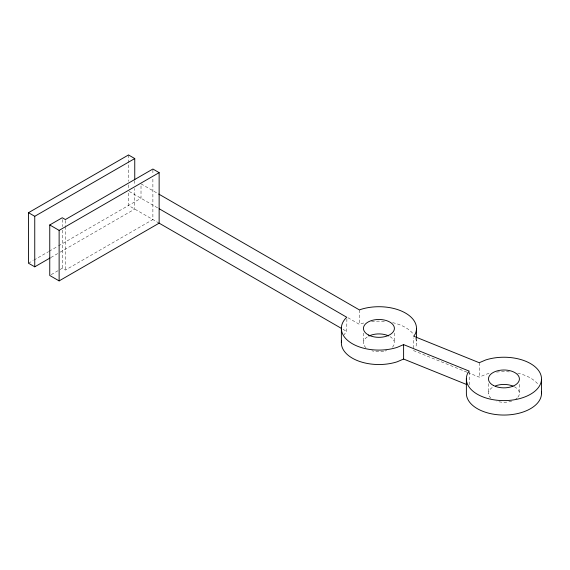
<?xml version="1.0" encoding="UTF-8"?>
<svg xmlns="http://www.w3.org/2000/svg" width="570" height="570" viewBox="0 0 570 570"><rect width="100%" height="100%" fill="white"/><g stroke="black" fill="none" stroke-linecap="round" stroke-linejoin="round"><path stroke-width="0.43" stroke-dasharray="2.85 2.14" d="M346.881 318.815L346.717 331.676A37.57 21.689 0 0 0 343.995 334.854M28.5 263.219L33.117 260.554M33.887 260.105L48.5 251.669M49.269 251.22L57.734 246.34M58.503 245.891L141.011 198.26L141.011 183.825L157.933 193.593M50.908 257.498L59.365 252.61M60.135 252.168L134.755 209.083L134.755 188.492M51.222 274.633L59.308 269.966M60.05 269.539L62.251 268.27L65.379 270.073L152.888 219.55L152.888 177.833M347.942 317.732L359.485 324.394L360.703 323.874A37.57 21.689 0 0 1 365.57 322.563M467.778 372.516L479.256 377.155L485.711 374.39A37.57 21.689 0 0 1 490.578 373.086M466.958 372.182L413.663 350.643L413.663 337.91M129.205 191.442L159.137 208.727M159.137 223.162L128.507 205.478L128.507 191.891M343.033 329.332L346.881 331.555M519.384 384.415L519.384 392.901M488.49 383.624L488.49 393.813M479.256 362.719L479.256 377.155M469.203 371.968L469.203 384.7M416.492 338.117L416.492 343.211M394.376 333.044L394.376 342.385M363.475 333.101L363.475 343.29M359.485 309.959L359.485 324.394M152.888 169.91L152.888 174.306M134.755 180.569L134.755 184.965M128.507 154.954L128.507 181.36M128.507 184.88L128.507 188.399M65.379 220.433L65.379 225.756M65.379 226.639L65.379 270.073M62.251 219.521L62.251 226.611M62.251 230.152L62.251 268.27M415.687 338.366A37.57 21.689 0 0 1 415.402 348.028M371.562 321.565A37.57 21.689 0 0 1 385.797 321.516M392.652 322.649A37.57 21.689 0 0 1 413.407 334.219M390.022 336.613A15.468 8.928 0 0 1 391.661 347.907M386.645 350.579A15.468 8.928 0 0 1 385.199 350.999M383.688 351.334A15.468 8.928 0 0 1 371.882 350.792M365.94 347.693A15.468 8.928 0 0 1 367.443 336.856M514.304 386.731A15.468 8.928 0 0 1 517.71 397.425M517.225 397.931A15.468 8.928 0 0 1 515.415 399.342M511.661 401.102A15.468 8.928 0 0 1 496.897 401.309M490.955 398.216A15.468 8.928 0 0 1 492.459 387.372M496.57 372.089A37.57 21.689 0 0 1 510.805 372.032M517.66 373.165A37.57 21.689 0 0 1 538.415 384.743"/><path stroke-width="0.85" d="M50.139 257.939L34.749 266.824L28.5 263.219L28.5 212.695L128.507 154.954L134.755 158.56L134.755 179.685M28.5 212.695L34.749 216.301L134.755 158.56M159.137 223.162L59.13 280.896L49.754 275.488L49.754 224.965L62.251 217.747L65.379 219.55L152.888 169.026L159.137 172.639L159.137 223.162L341.494 328.441M49.754 224.965L59.13 230.373L159.137 172.639M158.702 194.042L359.485 309.959L360.703 309.439A37.57 21.689 0 0 1 402.306 311.427A37.57 21.689 0 0 1 415.046 334.376L413.663 336.207L479.256 362.719L485.711 359.955A37.57 21.689 0 0 1 540.389 373.671A37.57 21.689 0 0 1 503.296 400.61A37.57 21.689 0 0 1 467.82 372.951L469.203 371.113L403.61 344.608L397.155 347.372A37.57 21.689 0 0 1 351.911 343.475A37.57 21.689 0 0 1 346.717 317.241L159.137 208.727M466.745 384.558L403.61 359.043L397.155 361.808A37.57 21.689 0 0 1 358.402 361.002A37.57 21.689 0 0 1 341.516 340.853M541.5 379.292L541.5 393.728M466.374 378.551L466.374 392.986A37.57 21.689 0 0 0 504.692 415.046A37.57 21.689 0 0 0 541.443 392.117M416.492 328.776L416.492 338.117M403.61 344.608L403.61 359.043M341.366 328.028L341.366 342.463M59.13 230.373L59.13 280.896M34.749 216.301L34.749 266.824M368.897 336.036A15.468 8.928 0 0 1 388.683 335.908M495.53 385.861A15.468 8.928 0 0 1 513.05 386.139M493.57 385.555A15.468 8.928 0 0 0 519.063 380.796A15.468 8.928 0 0 0 499.178 370.429A15.468 8.928 0 0 0 493.57 385.555M368.562 335.032A15.468 8.928 0 0 0 394.055 330.272A15.468 8.928 0 0 0 374.169 319.905A15.468 8.928 0 0 0 368.562 335.032"/></g></svg>
